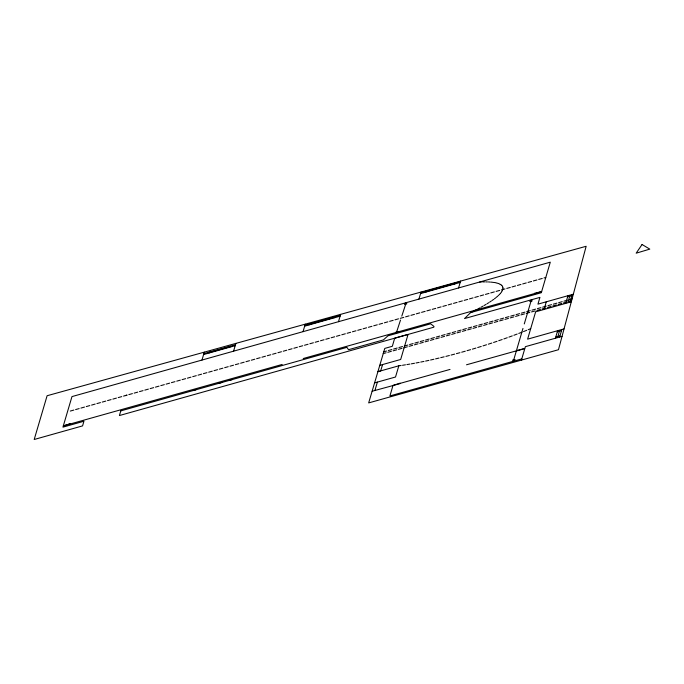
<?xml version="1.0" encoding="UTF-8"?>
<svg xmlns="http://www.w3.org/2000/svg" width="684" height="684" viewBox="0 0 684 684"><rect width="100%" height="100%" fill="white"/><g stroke="black" fill="none" stroke-linecap="round" stroke-linejoin="round"><path stroke-width="1.03" d="M502.791 289.366L502.911 288.639M454.817 283.954L455.04 283.073M208.996 353.038L209.227 352.14M379.74 365.359L400.679 359.468L408.057 334.433L394.685 338.195L392.342 346.275L384.784 348.404L368.667 402.91L558.469 349.721L586.154 246.283L47.102 395.737L34.2 439.496L82.567 425.893L83.944 421.241L62.945 427.141L71.965 396.592L550.295 262.169L541.309 292.718L470.652 312.571L464.539 318.564L539.933 297.378L537.949 304.141L573.312 294.206M338.486 321.694L340.606 314.358M303.055 331.646L305.226 324.173M374.935 390.444L377.371 382.108M544.045 309.459L546.285 301.798M555.434 338.221L557.631 330.671M565.694 303.38L567.934 295.719M513.752 359.758L522.969 328.414M201.977 360.058L204.302 352.149M401.123 365.47L398.832 365.803L395.523 377.012L374.593 382.886M524.277 323.925L530.981 301.259M568.148 301.635L569.738 296.257M557.862 336.528L559.435 331.21M458.554 287.955L460.606 281.09M382.578 364.555L380.68 370.899L377.901 371.668L398.832 365.803M418.924 299.096L421.036 292.059M569.892 302.191L572.192 294.513M559.623 337.05L561.889 329.474M233.56 351.174L235.894 343.394M229.815 347.181L230.106 346.284M308.963 324.943L309.245 324.036M334.69 317.718L334.972 316.812M425.952 292.077L426.243 291.162M396.6 332.031L400.508 320.061M401.799 316.111L405.706 304.149M502.355 290.529L502.646 289.751M501.688 291.743L502.15 290.931M501.372 292.179L500.722 293.051M500.337 293.504L499.525 294.411M499.029 294.889L498.037 295.847M497.482 296.334L496.31 297.326M495.703 297.839L494.361 298.882M491.334 301.011L489.65 302.114M493.634 299.404L492.121 300.473M487.017 303.79L488.804 302.679M484.084 305.526L486.059 304.363M480.938 307.287L483.075 306.107M477.629 309.065L479.869 307.877M474.089 310.878L476.449 309.672M470.652 312.571L472.858 311.485M528.202 329.688L530.699 328.671M523.525 331.578L526.697 330.321M518.754 333.433L521.969 332.193M513.881 335.28L517.147 334.057M508.913 337.109L512.282 335.887M503.894 338.922L507.254 337.725M498.721 340.709L502.184 339.521M493.566 342.47L497.02 341.299M491.813 343.043L488.316 344.189M486.512 344.77L483.032 345.873M481.228 346.446L477.697 347.54M475.91 348.079L472.387 349.139M470.609 349.652L467.044 350.687M91.588 405.09L95.136 404.082M125.3 395.617L127.079 395.113L123.53 396.104M150.147 388.632L153.695 387.623M187.407 378.166L190.956 377.158M245.966 361.708L249.515 360.699M283.227 351.234L286.776 350.225M320.488 340.769L324.045 339.76M357.749 330.295L361.306 329.286M379.047 324.31L382.595 323.301M416.248 313.853L419.805 312.844M453.509 303.388L457.066 302.379M490.77 292.914L494.327 291.906M512.068 286.929L515.616 285.921M219.034 383.288L222.582 382.279M404.278 346.044L407.835 345.044M425.576 340.059L429.124 339.059M462.837 329.594L466.394 328.585M500.098 319.12L503.655 318.111M537.367 308.655L540.916 307.646M558.657 302.67L562.214 301.661M409.092 346.335L412.649 345.326M430.39 340.35L433.938 339.341M467.651 329.876L471.208 328.867M504.912 319.411L508.469 318.402M542.181 308.937L545.729 307.928M563.471 302.952L567.027 301.943M465.265 351.208L461.717 352.2M229.679 380.287L232.406 379.526M567.609 296.865L571.807 295.676M564.009 328.901L527.612 339.161L535.64 311.827L571.311 301.798M203.849 353.654L235.484 344.77M304.927 325.251L340.358 315.298M420.857 292.675L460.426 281.551M209.116 352.593L229.935 346.737M309.134 324.49L334.861 317.248M426.064 291.623L454.928 283.518M203.618 354.543L235.202 345.668M304.637 326.165L340.068 316.196M420.574 293.581L460.195 282.449M469.481 298.891L473.029 297.891M480.125 295.898L483.674 294.907M485.452 294.402L489 293.41M496.097 291.418L499.645 290.418M501.423 289.913L504.972 288.922M506.75 288.417L510.298 287.425M517.395 285.433L520.943 284.433M522.713 283.928L526.261 282.937M528.039 282.432L531.588 281.44M533.358 280.944L536.906 279.953M538.684 279.448L542.232 278.448M160.791 385.639L164.34 384.639M166.118 384.134L169.666 383.143M171.436 382.647L174.984 381.655M176.763 381.15L180.311 380.15M182.089 379.646L185.638 378.654M192.734 376.662L196.282 375.67M198.052 375.165L201.6 374.165M203.379 373.661L206.927 372.669M208.697 372.182L212.245 371.181M214.024 370.677L217.572 369.685M219.35 369.18L222.898 368.18M224.677 367.676L228.225 366.684M229.995 366.197L233.543 365.196M235.322 364.692L238.87 363.7M240.64 363.195L244.188 362.195M251.284 360.212L254.833 359.211M256.611 358.707L260.159 357.715M261.938 357.21L265.486 356.21M267.256 355.723L270.804 354.731M272.583 354.226L276.131 353.226M277.909 352.722L281.457 351.73M288.554 349.738L292.094 348.746M293.872 348.242L297.42 347.241M299.199 346.737L302.747 345.745M304.517 345.249L308.065 344.257M309.843 343.753L313.392 342.761M315.17 342.257L318.718 341.256M325.815 339.264L329.363 338.272M331.133 337.768L334.681 336.776M336.46 336.272L340.008 335.271M341.778 334.784L345.326 333.783M347.104 333.279L350.653 332.287M352.431 331.783L355.979 330.791M363.076 328.799L366.624 327.798M368.402 327.294L371.951 326.302M373.721 325.798L377.269 324.806M384.365 322.814L387.854 321.831M389.632 321.326L393.18 320.334M394.959 319.83L398.507 318.829M400.277 318.342L403.825 317.35M405.603 316.846L409.152 315.846M410.93 315.341L414.478 314.349M421.575 312.357L425.123 311.365M426.893 310.861L430.441 309.861M432.22 309.356L435.768 308.364M437.538 307.868L441.086 306.877M442.864 306.372L446.413 305.38M448.191 304.876L451.739 303.876M458.836 301.883L462.384 300.892M464.162 300.387L467.711 299.395M474.807 297.403L478.355 296.403M70.298 411.058L73.846 410.067M75.616 409.579L79.164 408.579M80.943 408.074L84.491 407.083M86.27 406.578L89.818 405.578M96.914 403.594L100.462 402.594M102.232 402.089L105.781 401.098M107.559 400.593L111.107 399.593M112.877 399.105L116.425 398.105M118.204 397.609L121.752 396.609M128.857 394.608L132.405 393.608M134.175 393.12L137.723 392.12M139.502 391.624L143.05 390.624M144.82 390.119L148.368 389.128M155.465 387.135L159.013 386.135M70.392 423.935L282.193 364.435M303.243 358.527L534.683 293.513M193.187 390.547L195.966 389.76M414.932 343.052L418.48 342.051M420.258 341.547L423.806 340.555M430.903 338.563L434.451 337.571M436.221 337.067L439.769 336.066M441.548 335.562L445.096 334.57M446.866 334.074L450.414 333.082M452.192 332.578L455.741 331.586M457.519 331.082L461.067 330.081M468.164 328.089L471.712 327.097M473.49 326.593L477.039 325.601M478.809 325.097L482.357 324.096M484.135 323.609L487.683 322.609M489.453 322.104L493.002 321.112M494.78 320.608L498.328 319.616M505.425 317.624L508.973 316.624M510.751 316.119L514.3 315.127M516.078 314.623L519.626 313.631M521.396 313.135L524.944 312.143M526.723 311.639L530.271 310.639M532.041 310.134L535.589 309.142M542.686 307.15L546.234 306.158M548.012 305.654L551.561 304.654M553.339 304.149L556.887 303.157M563.984 301.165L567.532 300.173M383.758 351.807L386.537 351.029M388.315 350.533L391.864 349.541M393.633 349.037L397.182 348.036M398.96 347.532L402.508 346.54M409.605 344.548L413.153 343.556M569.31 299.669L572.149 298.865M425.072 341.838L428.62 340.837M435.717 338.854L439.265 337.853M441.035 337.349L444.583 336.357M446.361 335.853L449.91 334.852M451.679 334.365L455.228 333.364M457.006 332.869L460.554 331.868M462.333 331.364L465.881 330.372M472.977 328.38L476.526 327.379M478.304 326.884L481.852 325.883M483.622 325.379L487.17 324.387M488.949 323.891L492.497 322.899M494.267 322.395L497.815 321.394M499.594 320.89L503.142 319.898M510.238 317.906L513.787 316.914M515.565 316.41L519.113 315.409M520.892 314.905L524.44 313.913M526.21 313.426L529.758 312.426M531.536 311.921L535.085 310.929M536.854 310.425L540.403 309.424M547.499 307.441L551.048 306.441M552.826 305.936L556.374 304.944M558.153 304.44L561.701 303.439M383.194 353.611L386.032 352.807M387.802 352.303L391.351 351.311M393.129 350.824L396.677 349.823M398.447 349.319L401.995 348.327M403.774 347.823L407.322 346.822M414.418 344.839L417.967 343.838M419.745 343.334L423.293 342.342M568.797 301.456L571.576 300.669M557.306 331.808L561.504 330.637M555.733 337.135L559.931 335.955M562.051 336.366L525.38 346.668L521.456 359.981L521.806 358.878L389.914 395.933L393.026 385.374L400.097 383.168L399.969 383.656L372.156 391.231M400.003 383.416L450.021 369.42M466.514 364.794L517.711 350.473M544.011 277.943L545.781 277.456M439.043 358.057L435.623 358.861M459.939 352.696L456.408 353.654M454.646 354.124L451.115 355.056M449.362 355.509L445.908 356.39M440.727 357.664L444.155 356.826M430.587 359.998L433.938 359.254M425.636 361.075L428.911 360.374M420.763 362.058L423.969 361.417M416.026 362.982L419.164 362.375M411.366 363.837L414.495 363.272M406.903 364.598L409.904 364.076M405.441 364.82L402.517 365.282M479.672 282.022L481.553 281.953M482.622 281.919L484.64 281.893M485.649 281.893L487.478 281.936M488.427 281.953L490.137 282.056M490.958 282.116L492.6 282.27M493.301 282.372L494.754 282.586M495.396 282.706L496.661 282.996M497.242 283.142L498.337 283.475M498.841 283.672L499.756 284.074M500.149 284.287L500.868 284.758M501.261 284.98L501.808 285.502M502.441 286.348L502.082 285.767M502.595 286.647L502.843 287.263M502.928 287.588L502.937 288.28M70.486 423.687L63.407 425.901L70.486 423.687M120.794 410.887L119.409 415.547L433.784 327.208L434.007 326.456L430.663 323.806L387.956 335.81L383.408 339.897L348.515 349.704L346.916 347.344L120.794 410.887M534.777 293.256L534.589 293.752L541.66 291.538L534.777 293.256M517.805 350.217L517.617 350.738L524.679 348.532L517.805 350.217M642.062 244.504L636.163 253.183L649.8 249.121L642.062 244.504M514.872 359.451L513.299 361.246L512.564 360.1L514.872 359.451M531.434 299.754L529.801 301.593L532.169 300.926L531.434 299.754M406.159 302.653L404.526 304.474L406.826 303.833L406.159 302.653M397.755 331.706L396.122 333.527L395.455 332.347L397.755 331.706"/></g></svg>
